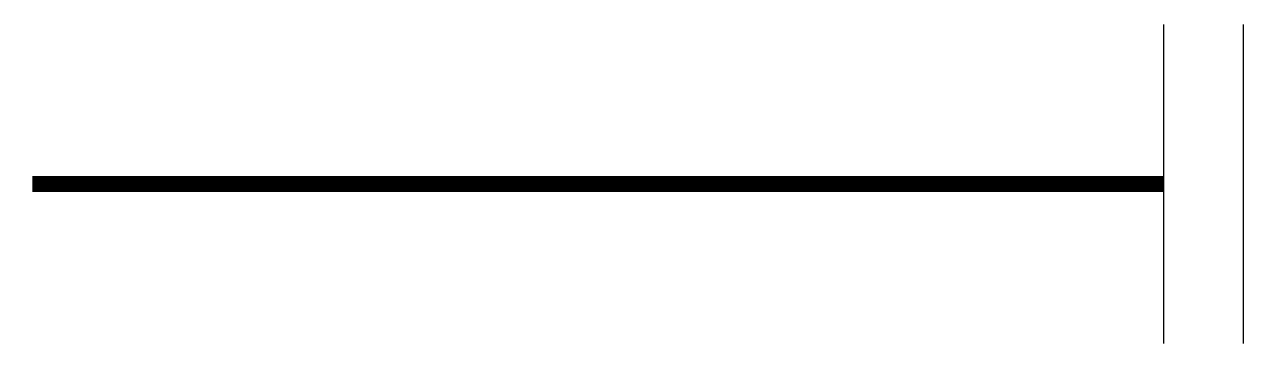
# Model space of a CAD drawing. Extents: x -100642 to -99269, y -152268 to -151908.
import ezdxf

# ---------------------------------------------------------------- set-up
doc = ezdxf.new("R2010")
doc.units = 0
doc.header["$LTSCALE"] = 1000
doc.header["$MEASUREMENT"] = 0
doc.layers.add('TEXT', color=4, linetype='CONTINUOUS')

msp = doc.modelspace()

# ---------------------------------------------------------------- linework, layer by layer
at = {"layer": 'TEXT'}
for p, q in [((-99359.3, -152268.2), (-99359.3, -151908.2)), ((-99269.3, -152268.2), (-99269.3, -151908.2)), ((-100633.1, -152088.2), (-99359.3, -152088.2))]:
    msp.add_line(p, q, dxfattribs=at)
at = {"layer": 'TEXT', "const_width": 18}
msp.add_lwpolyline([(-100633.1, -152088.2), (-99359.3, -152088.2)], dxfattribs=at)

doc.saveas('drawing.dxf')
